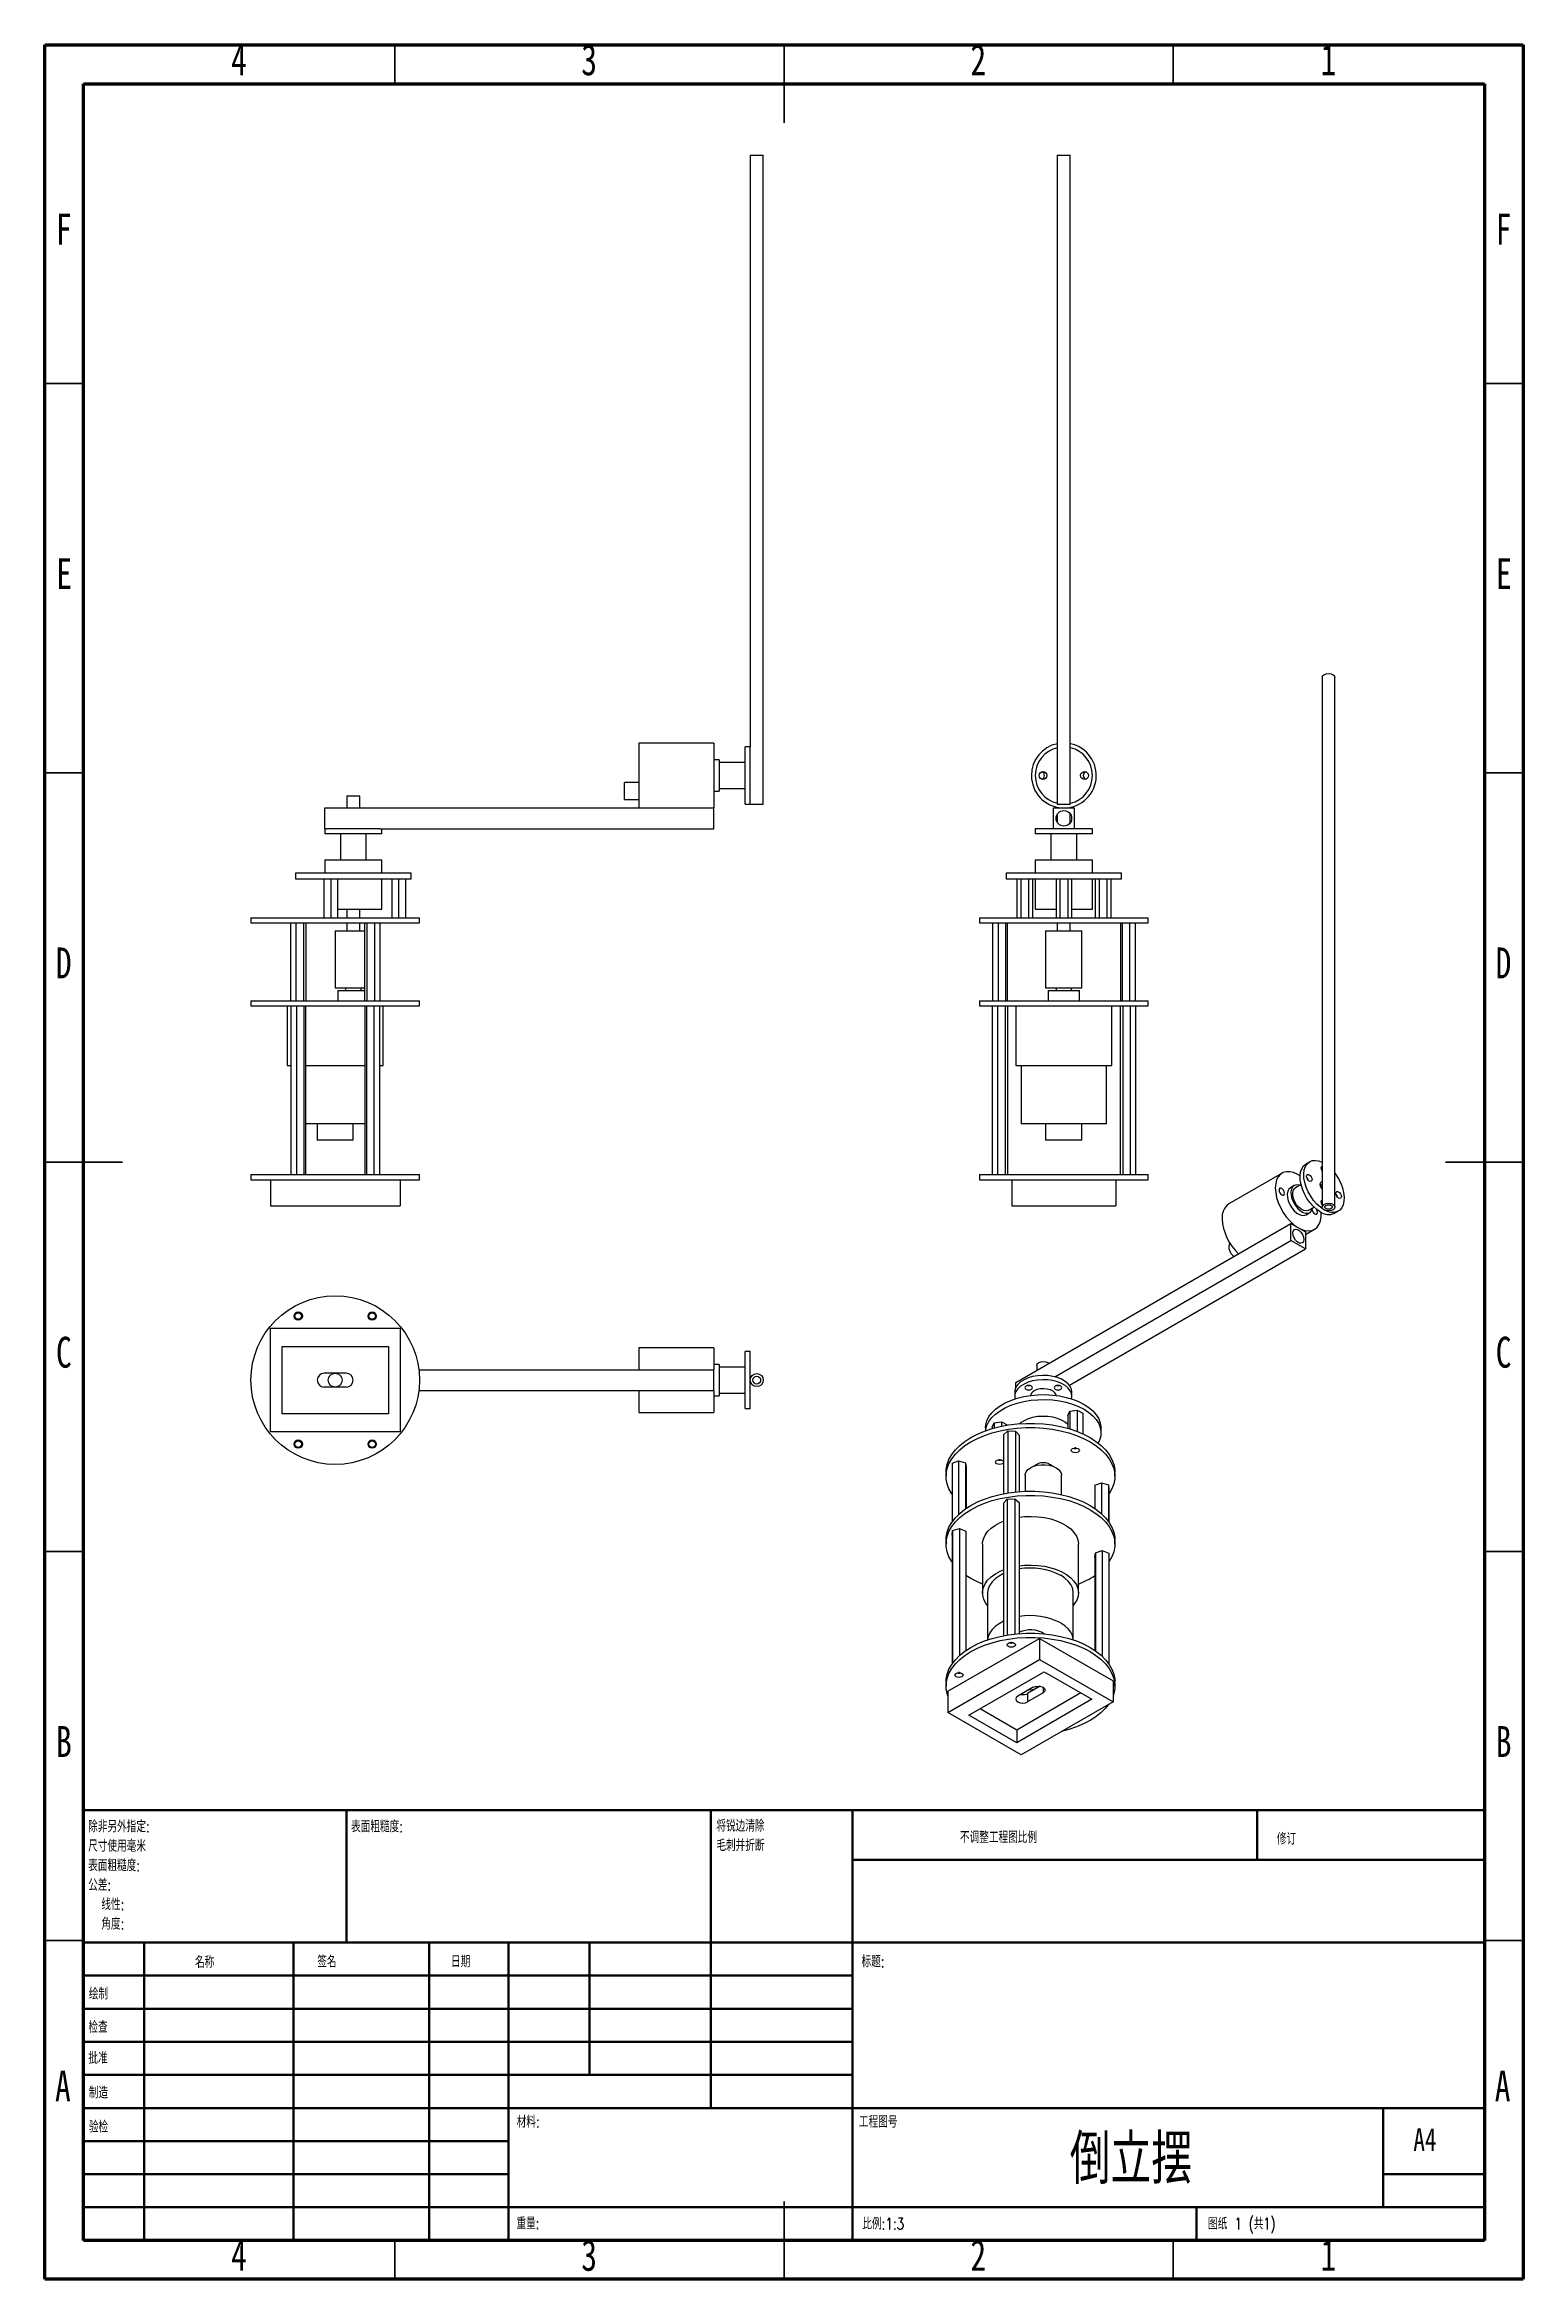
# Model space of a CAD drawing. Header units: millimetres. Extents: x 15 to 205, y 5 to 292.
import ezdxf

# ---------------------------------------------------------------- set-up
doc = ezdxf.new("R2010")
doc.units = ezdxf.units.MM
doc.styles.add('SLDTEXTSTYLE0', font='TXT', dxfattribs={"width": 0.75, "bigfont": 'bigfont'})
doc.styles.add('SLDTEXTSTYLE1', font='TXT', dxfattribs={"width": 0.694444, "bigfont": 'bigfont'})
doc.styles.add('SLDTEXTSTYLE2', font='TXT', dxfattribs={"width": 0.75})

# ---------------------------------------------------------------- blocks, each defined once
blk = doc.blocks.new('SW_NOTE_0')
at = {"color": 0, "linetype": 'Continuous', "lineweight": 0, "char_height": 1.5, "attachment_point": 1, "style": 'SLDTEXTSTYLE0'}
for s, insert in [('\\M+18F9C\\M+194F1另\\M+18A4F\\M+18E77\\M+192E8:', (0, 1.93)), ('\\M+18EDA\\M+190A1\\M+18E67\\M+19770\\M+19F7C\\M+195C4', (0, -0.57)), ('\\M+1955C\\M+196CA\\M+19165糙\\M+19378:', (0, -3.07)), ('\\M+18CF6\\M+18DB7:', (0, -5.57)), ('线\\M+190AB:', (1.69, -8.07)), ('\\M+18A70\\M+19378:', (1.69, -10.57))]:
    blk.add_mtext(s, dxfattribs=dict(at, insert=insert))
blk = doc.blocks.new('SW_NOTE_1')
at = {"color": 0, "linetype": 'Continuous', "lineweight": 0, "char_height": 1.5, "attachment_point": 1, "style": 'SLDTEXTSTYLE0'}
for s, insert in [('\\M+18FAB锐边\\M+190B4\\M+18F9C', (0, 1.93)), ('\\M+196D1\\M+18E68\\M+19BF3\\M+190DC\\M+19266', (0, -0.57))]:
    blk.add_mtext(s, dxfattribs=dict(at, insert=insert))

msp = doc.modelspace()

# ---------------------------------------------------------------- linework, layer by layer
at = {"color": 7, "linetype": 'Continuous', "lineweight": 70}
for p, q in [((15, 5), (15, 292)), ((15, 292), (205, 292)), ((205, 292), (205, 5)), ((20, 10), (20, 287)), ((20, 287), (200, 287)), ((200, 287), (200, 10)), ((200, 10), (20, 10)), ((205, 5), (15, 5))]:
    msp.add_line(p, q, dxfattribs=at)
at = {"color": 7, "linetype": 'Continuous', "lineweight": 35}
for p, q in [((60, 287), (60, 292)), ((110, 287), (110, 292)), ((110, 292), (110, 282)), ((160, 287), (160, 292)), ((20, 248.5), (15, 248.5)), ((200, 248.5), (205, 248.5)), ((20, 198.5), (15, 198.5)), ((200, 198.5), (205, 198.5)), ((20, 148.5), (15, 148.5)), ((15, 148.5), (25, 148.5)), ((205, 148.5), (195, 148.5)), ((200, 148.5), (205, 148.5)), ((20, 98.5), (15, 98.5)), ((200, 98.5), (205, 98.5)), ((20, 48.5), (15, 48.5)), ((200, 48.5), (205, 48.5)), ((110, 5), (110, 15)), ((60, 10), (60, 5)), ((110, 10), (110, 5)), ((160, 10), (160, 5))]:
    msp.add_line(p, q, dxfattribs=at)
at = {"color": 7, "linetype": 'Continuous', "lineweight": 25}
for p, q in [((105.66, 277.82), (105.66, 201.82)), ((105.66, 277.82), (107.33, 277.82)), ((107.33, 194.49), (107.33, 277.82)), ((145.12, 277.82), (145.12, 194.49)), ((145.12, 277.82), (146.79, 277.82)), ((146.79, 194.49), (146.79, 277.82)), ((179.14, 210.76), (179.14, 142.72)), ((180.8, 142.72), (180.8, 210.76)), ((101, 202.32), (91.33, 202.32)), ((91.33, 202.32), (91.33, 198.15)), ((101, 202.32), (101, 198.15)), ((105.66, 201.82), (105, 201.82)), ((105, 194.49), (105, 201.82)), ((105.66, 194.49), (105.66, 201.82)), ((91.33, 198.15), (91.33, 193.99)), ((101.66, 200.15), (101, 200.15)), ((101, 198.15), (101, 193.99)), ((101.66, 200.15), (101.66, 196.15)), ((105, 199.82), (101.66, 199.82)), ((53.83, 195.52), (53.83, 193.99)), ((53.83, 195.52), (55.5, 195.52)), ((55.5, 193.99), (55.5, 195.52)), ((91.33, 197.24), (89.5, 197.24)), ((89.5, 195.07), (89.5, 197.24)), ((101, 196.15), (101.66, 196.15)), ((101.66, 196.49), (105, 196.49)), ((51, 191.32), (51, 193.99)), ((51, 193.99), (101, 193.99)), ((89.5, 195.07), (91.33, 195.07)), ((101, 191.32), (101, 193.99)), ((105, 194.49), (105.66, 194.49)), ((105.66, 194.49), (107.33, 194.49)), ((144.62, 191.32), (144.62, 193.99)), ((144.62, 193.99), (147.29, 193.99)), ((145.12, 194.49), (146.79, 194.49)), ((145.12, 194.07), (145.12, 193.99)), ((145.12, 193.2), (145.12, 192.1)), ((146.79, 193.99), (146.79, 194.07)), ((146.79, 192.1), (146.79, 193.2)), ((147.29, 193.99), (147.29, 191.32)), ((51, 191.32), (51, 190.65)), ((51, 191.32), (51.25, 191.32)), ((58.33, 190.65), (51, 190.65)), ((58.08, 191.32), (51.25, 191.32)), ((53, 190.65), (53, 187.32)), ((56.33, 187.32), (56.33, 190.65)), ((58.08, 191.32), (101, 191.32)), ((58.33, 190.65), (58.33, 191.32)), ((142.29, 191.32), (142.29, 190.65)), ((144.62, 191.32), (142.29, 191.32)), ((149.62, 190.65), (142.29, 190.65)), ((144.29, 190.65), (144.29, 187.32)), ((147.29, 191.32), (144.62, 191.32)), ((149.62, 191.32), (147.29, 191.32)), ((147.62, 187.32), (147.62, 190.65)), ((149.62, 190.65), (149.62, 191.32)), ((51, 187.32), (51, 185.65)), ((51, 187.32), (58.33, 187.32)), ((58.33, 185.65), (58.33, 187.32)), ((142.29, 187.32), (142.29, 185.65)), ((142.29, 187.32), (149.62, 187.32)), ((149.62, 185.65), (149.62, 187.32)), ((47.25, 185.65), (47.25, 184.89)), ((47.25, 185.65), (62.08, 185.65)), ((47.25, 184.89), (62.08, 184.89)), ((50.89, 184.89), (50.89, 179.89)), ((51.75, 184.89), (51.75, 179.89)), ((52.62, 184.89), (52.62, 179.89)), ((58.33, 180.99), (58.33, 184.89)), ((59.61, 184.89), (59.61, 179.89)), ((60.48, 184.89), (60.48, 179.89)), ((61.35, 184.89), (61.35, 179.89)), ((62.08, 184.89), (62.08, 185.65)), ((138.54, 185.65), (138.54, 184.89)), ((138.54, 185.65), (153.37, 185.65)), ((138.54, 184.89), (153.37, 184.89)), ((139.92, 184.89), (139.92, 179.89)), ((140.42, 184.89), (140.42, 179.89)), ((141.42, 184.89), (141.42, 179.89)), ((141.92, 184.89), (141.92, 179.89)), ((142.29, 184.89), (142.29, 180.99)), ((144.96, 184.89), (144.96, 179.89)), ((145.46, 184.89), (145.46, 179.89)), ((146.46, 184.89), (146.46, 179.89)), ((146.96, 184.89), (146.96, 179.89)), ((149.62, 180.99), (149.62, 184.89)), ((149.99, 184.89), (149.99, 179.89)), ((150.49, 184.89), (150.49, 179.89)), ((151.49, 184.89), (151.49, 179.89)), ((151.99, 184.89), (151.99, 179.89)), ((153.37, 184.89), (153.37, 185.65)), ((52.62, 180.99), (58.33, 180.99)), ((53.83, 180.99), (53.83, 179.89)), ((55.5, 179.89), (55.5, 180.99)), ((142.29, 180.99), (144.96, 180.99)), ((146.96, 180.99), (149.62, 180.99)), ((41.5, 179.89), (41.5, 179.22)), ((41.5, 179.89), (63.16, 179.89)), ((41.5, 179.22), (63.16, 179.22)), ((46.6, 179.22), (46.6, 169.22)), ((47.27, 179.22), (47.27, 169.22)), ((48.25, 179.22), (48.25, 169.22)), ((48.56, 179.22), (48.56, 169.22)), ((52.33, 178.22), (52.33, 170.89)), ((52.33, 178.22), (56.1, 178.22)), ((53.83, 179.22), (53.83, 178.22)), ((55.5, 178.22), (55.5, 179.22)), ((56.1, 179.22), (56.1, 169.22)), ((56.41, 179.22), (56.41, 169.22)), ((57.39, 179.22), (57.39, 169.22)), ((58.06, 179.22), (58.06, 169.22)), ((63.16, 179.22), (63.16, 179.89)), ((135.12, 179.89), (135.12, 179.22)), ((135.12, 179.89), (156.79, 179.89)), ((135.12, 179.22), (156.79, 179.22)), ((136.78, 179.22), (136.78, 169.22)), ((137.52, 179.22), (137.52, 169.22)), ((138.47, 179.22), (138.47, 169.22)), ((138.68, 179.22), (138.68, 169.22)), ((143.62, 178.22), (143.62, 170.89)), ((143.62, 178.22), (148.29, 178.22)), ((145.12, 179.22), (145.12, 178.22)), ((146.79, 178.22), (146.79, 179.22)), ((148.29, 170.89), (148.29, 178.22)), ((153.23, 179.22), (153.23, 169.22)), ((153.44, 179.22), (153.44, 169.22)), ((154.39, 179.22), (154.39, 169.22)), ((155.13, 179.22), (155.13, 169.22)), ((156.79, 179.22), (156.79, 179.89)), ((52.33, 170.89), (56.1, 170.89)), ((52.66, 170.55), (52.66, 169.22)), ((52.66, 170.55), (56.1, 170.55)), ((53.66, 170.89), (53.66, 170.55)), ((55.66, 170.55), (55.66, 170.89)), ((143.62, 170.89), (148.29, 170.89)), ((143.96, 170.55), (143.96, 169.22)), ((143.96, 170.55), (147.96, 170.55)), ((144.96, 170.89), (144.96, 170.55)), ((146.96, 170.55), (146.96, 170.89)), ((147.96, 169.22), (147.96, 170.55)), ((41.5, 169.22), (41.5, 168.55)), ((41.5, 169.22), (63.16, 169.22)), ((41.5, 168.55), (63.16, 168.55)), ((46.16, 168.55), (46.16, 160.89)), ((46.63, 168.55), (46.63, 146.89)), ((47.37, 168.55), (47.37, 146.89)), ((48.32, 168.55), (48.32, 146.89)), ((48.53, 168.55), (48.53, 146.89)), ((56.13, 168.55), (56.13, 146.89)), ((56.34, 168.55), (56.34, 146.89)), ((57.29, 168.55), (57.29, 146.89)), ((58.03, 168.55), (58.03, 146.89)), ((58.5, 160.89), (58.5, 168.55)), ((63.16, 168.55), (63.16, 169.22)), ((135.12, 169.22), (135.12, 168.55)), ((135.12, 169.22), (156.79, 169.22)), ((135.12, 168.55), (156.79, 168.55)), ((136.75, 168.55), (136.75, 146.89)), ((137.42, 168.55), (137.42, 146.89)), ((138.4, 168.55), (138.4, 146.89)), ((138.71, 168.55), (138.71, 146.89)), ((139.79, 168.55), (139.79, 160.89)), ((152.12, 160.89), (152.12, 168.55)), ((153.2, 168.55), (153.2, 146.89)), ((153.52, 168.55), (153.52, 146.89)), ((154.49, 168.55), (154.49, 146.89)), ((155.16, 168.55), (155.16, 146.89)), ((156.79, 168.55), (156.79, 169.22)), ((46.16, 160.89), (46.63, 160.89)), ((48.53, 160.89), (56.13, 160.89)), ((58.03, 160.89), (58.5, 160.89)), ((139.79, 160.89), (152.12, 160.89)), ((140.46, 160.89), (140.46, 153.39)), ((151.46, 153.39), (151.46, 160.89)), ((56.13, 153.39), (48.53, 153.39)), ((50, 153.39), (50, 151.32)), ((54.66, 151.32), (54.66, 153.39)), ((145.96, 153.39), (140.46, 153.39)), ((143.62, 153.39), (143.62, 151.32)), ((151.46, 153.39), (145.96, 153.39)), ((148.29, 151.32), (148.29, 153.39)), ((54.66, 151.32), (50, 151.32)), ((145.96, 151.32), (143.62, 151.32)), ((148.29, 151.32), (145.96, 151.32)), ((41.5, 146.89), (41.5, 146.22)), ((41.5, 146.89), (63.16, 146.89)), ((63.16, 146.22), (63.16, 146.89)), ((135.12, 146.89), (135.12, 146.22)), ((135.12, 146.89), (156.79, 146.89)), ((156.79, 146.22), (156.79, 146.89)), ((174, 147.08), (167.16, 143.13)), ((177.55, 148.55), (177.08, 148.28)), ((179.06, 147.56), (179.14, 147.46)), ((41.5, 146.22), (63.16, 146.22)), ((44, 146.22), (44, 142.89)), ((60.66, 146.22), (60.66, 142.89)), ((135.12, 146.22), (156.79, 146.22)), ((139.29, 146.22), (139.29, 142.89)), ((152.62, 146.22), (152.62, 142.89)), ((175.55, 145.47), (175.08, 145.2)), ((176.44, 145.6), (175.72, 145.18)), ((44, 142.89), (60.66, 142.89)), ((139.29, 142.89), (152.62, 142.89)), ((177.08, 141.74), (177.55, 142.01)), ((177.39, 142.3), (178.11, 142.71)), ((178.15, 142.68), (178.08, 142.7)), ((179.06, 143.2), (179.14, 143.11)), ((180.74, 141.93), (181.21, 142.2)), ((139.78, 120.2), (175.14, 140.61)), ((144.79, 120.91), (175.14, 138.43)), ((175.14, 138.43), (175.14, 140.61)), ((175.14, 140.61), (177.02, 139.52)), ((177.02, 137.34), (175.14, 138.43)), ((177.02, 139.2), (178.16, 139.86)), ((177.02, 139.52), (177.02, 137.34)), ((146.68, 119.83), (177.02, 137.34)), ((44, 127.16), (60.66, 127.16)), ((44, 113.83), (44, 127.16)), ((60.66, 127.16), (60.66, 113.83)), ((45.5, 124.83), (59.16, 124.83)), ((45.5, 116.16), (45.5, 124.83)), ((59.16, 124.83), (59.16, 116.16)), ((101, 124.66), (91.33, 124.66)), ((91.33, 124.66), (91.33, 121.83)), ((101, 124.66), (101, 121.83)), ((105.66, 124.16), (105, 124.16)), ((105, 120.49), (105, 124.16)), ((105.66, 120.49), (105.66, 124.16)), ((53.73, 121.39), (50.93, 121.39)), ((63.08, 121.83), (101, 121.83)), ((101.66, 122.49), (101, 122.49)), ((101, 119.16), (101, 121.83)), ((101.66, 122.49), (101.66, 118.49)), ((105, 122.16), (101.66, 122.16)), ((142.49, 122.4), (142.49, 121.76)), ((143.91, 122.74), (144.03, 122.65)), ((53.73, 119.59), (50.93, 119.59)), ((63.08, 119.16), (101, 119.16)), ((91.33, 119.16), (91.33, 116.33)), ((101, 119.16), (101, 116.33)), ((101, 118.49), (101.66, 118.49)), ((101.66, 118.83), (105, 118.83)), ((105, 116.83), (105, 120.49)), ((105.66, 116.83), (105.66, 120.49)), ((139.65, 118.98), (139.65, 118.43)), ((139.78, 119.54), (139.78, 120.2)), ((146.99, 118.43), (146.99, 118.98)), ((59.16, 116.16), (45.5, 116.16)), ((91.33, 116.33), (101, 116.33)), ((105, 116.83), (105.66, 116.83)), ((136.73, 114.44), (136.99, 115)), ((136.99, 115), (137.96, 115.15)), ((136.99, 115), (136.99, 114.33)), ((137.44, 115.07), (137.51, 115.08)), ((137.96, 115.15), (137.96, 114.56)), ((137.96, 115.15), (138.67, 114.74)), ((138.29, 114.96), (138.34, 114.93)), ((146.47, 115.95), (146.72, 116.5)), ((146.47, 115.95), (146.47, 114.29)), ((146.59, 116.21), (146.6, 116.24)), ((146.72, 116.5), (147.69, 116.65)), ((146.72, 116.5), (146.72, 114.22)), ((147.18, 116.57), (147.24, 116.58)), ((147.69, 116.65), (147.69, 113.89)), ((147.69, 116.65), (148.4, 116.25)), ((148.02, 116.46), (148.07, 116.44)), ((148.4, 116.25), (148.4, 113.59)), ((60.66, 113.83), (44, 113.83)), ((135.9, 114.35), (135.9, 113.98)), ((136.73, 114.44), (136.73, 114.25)), ((136.85, 114.7), (136.87, 114.74)), ((138.21, 113.47), (138.76, 113.96)), ((138.21, 113.47), (138.21, 105.9)), ((138.67, 114.74), (138.67, 114.7)), ((138.76, 113.96), (138.76, 106)), ((138.76, 113.96), (139.76, 113.92)), ((139.76, 113.92), (139.76, 106.13)), ((139.76, 113.92), (140.21, 113.41)), ((140.21, 113.41), (140.21, 106.17)), ((150.74, 113.72), (150.74, 114.35)), ((131.6, 109.82), (132.44, 110.14)), ((131.6, 109.82), (131.6, 102.28)), ((132.44, 110.14), (132.44, 103.25)), ((132.44, 110.14), (133.33, 109.88)), ((133.33, 109.88), (133.33, 103.97)), ((133.33, 109.88), (133.39, 109.3)), ((133.39, 109.3), (133.39, 104.01)), ((142.49, 109.7), (142.49, 109.54)), ((144.15, 109.54), (144.15, 109.7)), ((130.84, 108.69), (130.84, 108.14)), ((140.99, 108.28), (140.99, 106.22)), ((145.65, 105.79), (145.65, 108.28)), ((149.95, 106.98), (150.79, 107.3)), ((149.95, 106.98), (149.95, 104.01)), ((150.79, 107.3), (150.79, 103.35)), ((150.79, 107.3), (151.68, 107.04)), ((151.68, 107.04), (151.68, 102.36)), ((151.68, 107.04), (151.74, 106.46)), ((151.74, 106.46), (151.74, 102.28)), ((152.5, 108.14), (152.5, 108.69)), ((133.46, 104.06), (133.39, 104.11)), ((138.21, 104.7), (138.66, 105.21)), ((138.21, 104.7), (138.21, 87.67)), ((138.66, 105.21), (139.66, 105.24)), ((138.66, 105.21), (138.66, 87.75)), ((139.66, 105.24), (139.66, 87.89)), ((139.66, 105.24), (140.21, 104.76)), ((140.21, 104.76), (140.21, 87.94)), ((149.95, 104.11), (149.87, 104.06)), ((131.6, 100.59), (131.65, 101.17)), ((131.6, 100.59), (131.6, 84.05)), ((131.65, 101.17), (132.55, 101.43)), ((131.65, 101.17), (131.65, 84.13)), ((132.55, 101.43), (132.55, 85.11)), ((132.55, 101.43), (133.38, 101.11)), ((133.38, 101.11), (133.38, 85.77)), ((130.84, 99.98), (130.84, 99.43)), ((135.5, 99.43), (135.5, 93.17)), ((147.84, 93.17), (147.84, 99.43)), ((149.95, 97.75), (150.01, 98.33)), ((149.95, 97.75), (149.95, 85.77)), ((150.01, 98.33), (150.9, 98.59)), ((150.01, 98.33), (150.01, 85.73)), ((150.9, 98.59), (150.9, 85.01)), ((150.9, 98.59), (151.74, 98.27)), ((151.74, 98.27), (151.74, 84.05)), ((152.5, 99.43), (152.5, 99.98)), ((134.01, 95.01), (133.38, 95.4)), ((136.17, 93.17), (136.17, 87.13)), ((147.17, 87.13), (147.17, 93.17)), ((131.06, 80.52), (142.85, 87.32)), ((142.85, 87.32), (142.85, 84.6)), ((142.85, 87.32), (152.28, 81.88)), ((131.06, 77.79), (142.85, 84.6)), ((142.85, 84.6), (152.28, 79.16)), ((130.84, 81.74), (130.84, 81.2)), ((131.06, 80.52), (131.06, 77.79)), ((133.77, 77.45), (143.44, 83.03)), ((142.02, 81.05), (140.04, 79.9)), ((142.91, 81.18), (141.31, 80.26)), ((143.44, 83.03), (149.56, 79.5)), ((152.28, 81.88), (152.28, 79.16)), ((152.5, 81.2), (152.5, 81.74)), ((140.49, 72.35), (131.06, 77.79)), ((139.9, 75.55), (135.19, 78.27)), ((148.15, 80.31), (139.9, 75.55)), ((149.56, 79.5), (139.9, 73.92)), ((152.28, 79.16), (140.49, 72.35)), ((143.29, 80.31), (141.31, 79.17)), ((141.31, 80.26), (141.31, 79.17)), ((139.9, 73.92), (133.77, 77.45)), ((139.9, 75.55), (139.9, 73.92))]:
    msp.add_line(p, q, dxfattribs=at)
at = {"color": 8, "linetype": 'Continuous', "lineweight": 25}
msp.add_line((143.29, 81.05), (143.29, 80.31), dxfattribs=at)
at = {"color": 7, "linetype": 'Continuous', "lineweight": 50}
for p, q in [((20, 65.25), (200, 65.25)), ((20, 65.25), (20, 10)), ((53.8, 48.25), (53.8, 65.25)), ((100.6, 65.25), (100.6, 27)), ((118.8, 65.25), (118.8, 10)), ((170.8, 58.87), (170.8, 65.25)), ((200, 58.87), (118.8, 58.87)), ((200, 48.25), (20, 48.25)), ((27.8, 48.25), (27.8, 10)), ((46.99, 48.25), (46.99, 10)), ((64.4, 48.25), (64.4, 10)), ((74.6, 10), (74.6, 48.25)), ((85, 31.25), (85, 48.25)), ((118.8, 44), (20, 44)), ((118.8, 39.75), (20, 39.75)), ((118.8, 35.5), (20, 35.5)), ((118.8, 31.25), (20, 31.25)), ((74.6, 27), (20, 27)), ((74.6, 27), (200, 27)), ((187, 14.25), (187, 27)), ((74.6, 22.75), (20, 22.75)), ((74.6, 18.5), (20, 18.5)), ((200, 18.5), (187, 18.5)), ((20, 14.25), (200, 14.25)), ((163, 10), (163, 14.25))]:
    msp.add_line(p, q, dxfattribs=at)
at = {"color": 7, "linetype": 'Continuous', "lineweight": 25, "flags": 128}
for points in [[(179.14, 210.76), (179.2, 210.95), (179.38, 211.1), (179.65, 211.21), (179.97, 211.25), (180.29, 211.21), (180.56, 211.1), (180.74, 210.95), (180.8, 210.76), (180.8, 210.76)], [(176.32, 146.72), (175.96, 146.94), (175.46, 147.15), (174.98, 147.26), (174.54, 147.26), (174.13, 147.15), (173.79, 146.93), (173.51, 146.61), (173.3, 146.21), (173.18, 145.72), (173.13, 145.17)], [(178.91, 142.11), (178.45, 142.42), (178, 142.82), (177.58, 143.3), (177.2, 143.83), (176.88, 144.4), (176.63, 145), (176.44, 145.6), (176.34, 146.18), (176.32, 146.73), (176.38, 147.23), (176.53, 147.65), (176.75, 148), (177.04, 148.25), (177.08, 148.28)], [(179.38, 142.38), (178.92, 142.69), (178.47, 143.1), (178.05, 143.57), (177.68, 144.1), (177.35, 144.68), (177.1, 145.27), (176.92, 145.87), (176.81, 146.45), (176.79, 147), (176.85, 147.5), (177, 147.93), (177.22, 148.27), (177.51, 148.52), (177.86, 148.68), (178.26, 148.72), (178.69, 148.66), (179.14, 148.49)], [(177.5, 146.05), (177.36, 146.16), (177.25, 146.32), (177.17, 146.49), (177.14, 146.67), (177.17, 146.81), (177.25, 146.9), (177.36, 146.92), (177.5, 146.87), (177.63, 146.76), (177.75, 146.61), (177.82, 146.43), (177.85, 146.26), (177.82, 146.12), (177.75, 146.03), (177.63, 146.01), (177.5, 146.05)], [(177.18, 146.47), (177.27, 146.33), (177.34, 146.18)], [(179.14, 147.4), (179.13, 147.41), (179.05, 147.58), (179.03, 147.75), (179.05, 147.9), (179.13, 147.98), (179.14, 147.99)], [(180.8, 147.06), (180.9, 146.92), (181.25, 146.36), (181.54, 145.77), (181.76, 145.17), (181.91, 144.58), (181.97, 144.01), (181.95, 143.49), (181.85, 143.02), (181.66, 142.64), (181.41, 142.34), (181.09, 142.13), (180.71, 142.04), (180.29, 142.04), (179.84, 142.16), (179.38, 142.38)], [(173.13, 145.17), (173.18, 144.57), (173.3, 143.94), (173.51, 143.29), (173.79, 142.65), (174.13, 142.04), (174.54, 141.46), (174.98, 140.95), (175.46, 140.5), (175.96, 140.14), (176.46, 139.88), (176.94, 139.72), (177.41, 139.66), (177.83, 139.72), (178.21, 139.89), (178.52, 140.15), (178.77, 140.52), (178.93, 140.97), (179.02, 141.49), (179.02, 142.05)], [(173.61, 144.9), (173.63, 144.73), (173.71, 144.55), (173.82, 144.39), (173.96, 144.28), (174.1, 144.24), (174.21, 144.26), (174.29, 144.35), (174.31, 144.49), (174.29, 144.66), (174.21, 144.84), (174.1, 144.99), (173.96, 145.1), (173.82, 145.15), (173.71, 145.13), (173.63, 145.04), (173.61, 144.9)], [(175.08, 145.2), (174.89, 145.03), (174.74, 144.75), (174.67, 144.39), (174.69, 143.96), (174.8, 143.51), (174.99, 143.06), (175.25, 142.63), (175.56, 142.25), (175.9, 141.95), (176.26, 141.75), (176.6, 141.65), (176.91, 141.67), (177.08, 141.74)], [(176.27, 145.5), (176.2, 145.53), (175.87, 145.56), (175.58, 145.49), (175.36, 145.3), (175.21, 145.02), (175.14, 144.66), (175.16, 144.24), (175.27, 143.78), (175.46, 143.33), (175.72, 142.9), (176.03, 142.52), (176.38, 142.22), (176.73, 142.02), (177.07, 141.92), (177.38, 141.94), (177.64, 142.07), (177.83, 142.31), (177.94, 142.62)], [(177.39, 142.3), (177.36, 142.28), (177.09, 142.22), (176.79, 142.27), (176.47, 142.43), (176.16, 142.69), (175.87, 143.02), (175.64, 143.41), (175.47, 143.82), (175.38, 144.23), (175.38, 144.6), (175.47, 144.91), (175.64, 145.13), (175.72, 145.18)], [(179.14, 145.05), (179.05, 145.18), (178.95, 145.42), (178.91, 145.65), (178.95, 145.83), (179.05, 145.95), (179.14, 145.98)], [(179.14, 145.45), (179.09, 145.5), (178.91, 145.65)], [(179.14, 143.04), (179.13, 143.05), (179.05, 143.23), (179.03, 143.4), (179.05, 143.54), (179.13, 143.63), (179.14, 143.63)], [(181.27, 143.88), (181.13, 143.99), (181.02, 144.14), (180.94, 144.32), (180.91, 144.49), (180.94, 144.63), (181.02, 144.72), (181.13, 144.74), (181.27, 144.69), (181.4, 144.58), (181.52, 144.43), (181.59, 144.25), (181.62, 144.08), (181.59, 143.94), (181.52, 143.85), (181.4, 143.83), (181.27, 143.88)], [(180.95, 144.29), (181.05, 144.16), (181.11, 144)], [(177.86, 142.36), (177.88, 142.28), (177.95, 142.1), (178.07, 141.94), (178.2, 141.84), (178.34, 141.79), (178.45, 141.81), (178.53, 141.9), (178.56, 142.04), (178.53, 142.21), (178.45, 142.39), (178.41, 142.45)], [(179.38, 142.38), (179.2, 142.54), (179.14, 142.72), (179.2, 142.9), (179.38, 143.06), (179.65, 143.16), (179.97, 143.2), (180.29, 143.16), (180.56, 143.06), (180.74, 142.9), (180.8, 142.72), (180.74, 142.54), (180.56, 142.38), (180.29, 142.28), (179.97, 142.24), (179.65, 142.28), (179.38, 142.38)], [(179.62, 142.52), (179.51, 142.61), (179.47, 142.72), (179.51, 142.83), (179.62, 142.92), (179.78, 142.99), (179.97, 143.01), (180.16, 142.99), (180.32, 142.92), (180.43, 142.83), (180.47, 142.72), (180.43, 142.61), (180.32, 142.52), (180.16, 142.45), (179.97, 142.43), (179.78, 142.45), (179.62, 142.52)], [(167.79, 136.37), (167.7, 136.45), (167.48, 136.71), (167.31, 137.03), (167.21, 137.35), (167.19, 137.65), (167.25, 137.9), (167.34, 138.03)], [(176.79, 138.57), (176.75, 138.31), (176.62, 138.14), (176.43, 138.07), (176.2, 138.1), (175.96, 138.24), (175.73, 138.47), (175.54, 138.77), (175.42, 139.08), (175.37, 139.39), (175.42, 139.64), (175.54, 139.81), (175.73, 139.89), (175.96, 139.85), (176.2, 139.71), (176.43, 139.48), (176.62, 139.19), (176.75, 138.87), (176.79, 138.57)], [(146.99, 118.98), (146.94, 119.31), (146.78, 119.67), (146.51, 120.02), (146.13, 120.33), (145.67, 120.6), (145.13, 120.82), (144.53, 120.97), (143.89, 121.07), (143.24, 121.09), (142.58, 121.05), (141.95, 120.94), (141.37, 120.77), (140.84, 120.54), (140.4, 120.26), (140.05, 119.94), (139.81, 119.58), (139.67, 119.21), (139.65, 118.98)], [(142.49, 122.4), (142.55, 122.59), (142.73, 122.74), (143, 122.85), (143.32, 122.89), (143.64, 122.85), (143.91, 122.74)], [(135.9, 114.35), (135.93, 114.75), (136.08, 115.28), (136.34, 115.8), (136.71, 116.29), (137.18, 116.75), (137.76, 117.18), (138.41, 117.56), (139.15, 117.89), (139.95, 118.16), (140.81, 118.38), (141.7, 118.53), (142.62, 118.61), (143.55, 118.63), (144.48, 118.58), (145.39, 118.46), (146.26, 118.28), (147.09, 118.03), (147.86, 117.73), (148.56, 117.38), (149.18, 116.97), (149.7, 116.53), (150.13, 116.05), (150.44, 115.54), (150.64, 115.02), (150.73, 114.48), (150.74, 114.35)], [(135.92, 113.99), (135.93, 114.13), (136.08, 114.66), (136.34, 115.17), (136.71, 115.67), (137.18, 116.13), (137.76, 116.55), (138.41, 116.93), (139.15, 117.26), (139.95, 117.54), (140.81, 117.75), (141.7, 117.9), (142.62, 117.98), (143.55, 118), (144.48, 117.95), (145.39, 117.83), (146.26, 117.65), (147.09, 117.41), (147.86, 117.11), (148.56, 116.75), (149.18, 116.35), (149.7, 115.9), (150.13, 115.42), (150.44, 114.92), (150.64, 114.39), (150.73, 113.86), (150.7, 113.32), (150.56, 112.79), (150.38, 112.41)], [(146.94, 118.09), (146.98, 118.38), (146.94, 118.76), (146.78, 119.13), (146.51, 119.48), (146.13, 119.79), (145.67, 120.06), (145.13, 120.27), (144.53, 120.43), (143.89, 120.52), (143.24, 120.55), (142.58, 120.5), (141.95, 120.4), (141.37, 120.22), (140.84, 119.99), (140.4, 119.71), (140.05, 119.39), (139.81, 119.04), (139.67, 118.67), (139.66, 118.29), (139.7, 118.09)], [(141.08, 119.72), (140.97, 119.63), (140.93, 119.52), (140.97, 119.41), (141.08, 119.32), (141.24, 119.25), (141.43, 119.23), (141.62, 119.25), (141.79, 119.32), (141.89, 119.41), (141.93, 119.52), (141.89, 119.63), (141.79, 119.72), (141.62, 119.79), (141.43, 119.81), (141.24, 119.79), (141.08, 119.72)], [(141.27, 119.79), (141.43, 119.78), (141.6, 119.79)], [(144.98, 118.52), (144.96, 118.59), (144.82, 118.84), (144.57, 119.06), (144.23, 119.24), (143.82, 119.35), (143.38, 119.39), (142.92, 119.37), (142.5, 119.27), (142.14, 119.11)], [(144.85, 119.72), (144.74, 119.63), (144.7, 119.52), (144.74, 119.41), (144.85, 119.32), (145.01, 119.25), (145.2, 119.23), (145.4, 119.25), (145.56, 119.32), (145.67, 119.41), (145.7, 119.52), (145.67, 119.63), (145.56, 119.72), (145.4, 119.79), (145.2, 119.81), (145.01, 119.79), (144.85, 119.72)], [(145.04, 119.79), (145.2, 119.78), (145.37, 119.79)], [(130.84, 108.69), (130.85, 109.01), (130.97, 109.67), (131.2, 110.31), (131.55, 110.93), (132.02, 111.53), (132.58, 112.09), (133.25, 112.62), (134.01, 113.11), (134.85, 113.55), (135.77, 113.93), (136.75, 114.26), (137.79, 114.53), (138.86, 114.73), (139.97, 114.86), (141.1, 114.93), (142.24, 114.93), (143.36, 114.86), (144.47, 114.73), (145.55, 114.53), (146.59, 114.26), (147.57, 113.93), (148.49, 113.55), (149.33, 113.11), (150.09, 112.62), (150.75, 112.09), (151.32, 111.53), (151.78, 110.93), (152.13, 110.31), (152.37, 109.67), (152.49, 109.01), (152.5, 108.69)], [(146.47, 114.81), (146.13, 115.08), (145.67, 115.35), (145.13, 115.56), (144.53, 115.72), (143.89, 115.81), (143.24, 115.84), (142.58, 115.8), (141.95, 115.69), (141.37, 115.51), (140.84, 115.28), (140.4, 115), (140.26, 114.89)], [(131.6, 105.84), (131.55, 105.9), (131.2, 106.52), (130.97, 107.16), (130.85, 107.82), (130.85, 108.47), (130.97, 109.12), (131.2, 109.76), (131.55, 110.38), (132.02, 110.98), (132.58, 111.55), (133.25, 112.08), (134.01, 112.56), (134.85, 113), (135.77, 113.39), (136.75, 113.71), (137.79, 113.98), (138.86, 114.18), (139.97, 114.32), (141.1, 114.39), (142.24, 114.39), (143.36, 114.32), (144.47, 114.18), (145.55, 113.98), (146.59, 113.71), (147.57, 113.39), (148.49, 113), (149.33, 112.56), (150.09, 112.08), (150.75, 111.55), (151.32, 110.98), (151.78, 110.38), (152.13, 109.76), (152.37, 109.12), (152.49, 108.47), (152.49, 107.82), (152.37, 107.16), (152.13, 106.52), (151.78, 105.9), (151.74, 105.84)], [(137.32, 109.75), (137.21, 109.85), (137.17, 109.96), (137.21, 110.08), (137.32, 110.18), (137.5, 110.25), (137.7, 110.27), (137.9, 110.25), (138.08, 110.18), (138.19, 110.08), (138.21, 110.05)], [(138.21, 109.88), (138.19, 109.85), (138.08, 109.75), (137.9, 109.68), (137.7, 109.66), (137.5, 109.68), (137.32, 109.75)], [(137.76, 110.27), (137.65, 110.27), (137.64, 110.27)], [(140.99, 108.28), (141, 108.43), (141.12, 108.72), (141.34, 109), (141.67, 109.23), (142.08, 109.42), (142.55, 109.55), (143.06, 109.62), (143.58, 109.62), (144.09, 109.55), (144.56, 109.42), (144.97, 109.23), (145.29, 109), (145.52, 108.72), (145.64, 108.43), (145.65, 108.28)], [(147.05, 111.25), (146.94, 111.35), (146.9, 111.47), (146.94, 111.59), (147.05, 111.69), (147.23, 111.75), (147.43, 111.78), (147.64, 111.75), (147.81, 111.69), (147.92, 111.59), (147.96, 111.47), (147.92, 111.35), (147.81, 111.25), (147.64, 111.18), (147.43, 111.16), (147.23, 111.18), (147.05, 111.25)], [(147.49, 111.78), (147.49, 111.78), (147.37, 111.78)], [(130.84, 99.98), (130.85, 100.3), (130.97, 100.96), (131.2, 101.6), (131.55, 102.22), (132.02, 102.82), (132.58, 103.38), (133.25, 103.91), (134.01, 104.4), (134.85, 104.84), (135.77, 105.22), (136.75, 105.55), (137.79, 105.82), (138.86, 106.02), (139.97, 106.15), (141.1, 106.22), (142.24, 106.22), (143.36, 106.15), (144.47, 106.02), (145.55, 105.82), (146.59, 105.55), (147.57, 105.22), (148.49, 104.84), (149.33, 104.4), (150.09, 103.91), (150.75, 103.38), (151.32, 102.82), (151.78, 102.22), (152.13, 101.6), (152.37, 100.96), (152.49, 100.3), (152.5, 99.98)], [(131.6, 97.12), (131.55, 97.19), (131.2, 97.81), (130.97, 98.45), (130.85, 99.11), (130.85, 99.76), (130.97, 100.41), (131.2, 101.05), (131.55, 101.67), (132.02, 102.27), (132.58, 102.84), (133.25, 103.37), (134.01, 103.85), (134.85, 104.29), (135.77, 104.68), (136.75, 105.01), (137.79, 105.27), (138.86, 105.47), (139.97, 105.61), (141.1, 105.68), (142.24, 105.68), (143.36, 105.61), (144.47, 105.47), (145.55, 105.27), (146.59, 105.01), (147.57, 104.68), (148.49, 104.29), (149.33, 103.85), (150.09, 103.37), (150.75, 102.84), (151.32, 102.27), (151.78, 101.67), (152.13, 101.05), (152.37, 100.41), (152.49, 99.76), (152.49, 99.11), (152.37, 98.45), (152.13, 97.81), (151.78, 97.19), (151.74, 97.12)], [(135.5, 99.43), (135.51, 99.62), (135.62, 100.11), (135.84, 100.59), (136.17, 101.05), (136.62, 101.47), (137.16, 101.86), (137.79, 102.2), (138.21, 102.38)], [(140.21, 102.89), (140.92, 102.97), (141.78, 102.99), (142.63, 102.95), (143.47, 102.84), (144.27, 102.66), (145.03, 102.42), (145.71, 102.12), (146.32, 101.77), (146.84, 101.37), (147.26, 100.94), (147.57, 100.47), (147.76, 99.99), (147.83, 99.49), (147.84, 99.43)], [(135.5, 94.29), (134.85, 94.57), (134.01, 95.01)], [(136.17, 91.56), (135.91, 91.9), (135.66, 92.37), (135.53, 92.86), (135.51, 93.36), (135.62, 93.85), (135.84, 94.33), (136.17, 94.79), (136.62, 95.21), (137.16, 95.6), (137.79, 95.94), (138.21, 96.12)], [(138.21, 95.64), (137.64, 95.33), (137.14, 94.97), (136.73, 94.57), (136.43, 94.14), (136.24, 93.69), (136.17, 93.23), (136.17, 93.17)], [(140.21, 96.63), (140.92, 96.71), (141.78, 96.73), (142.63, 96.69), (143.47, 96.58), (144.27, 96.4), (145.03, 96.16), (145.71, 95.86), (146.32, 95.51), (146.84, 95.11), (147.26, 94.68), (147.57, 94.21), (147.76, 93.73), (147.83, 93.23), (147.79, 92.74), (147.63, 92.25), (147.34, 91.78), (147.17, 91.56)], [(147.17, 93.17), (147.16, 93.35), (147.06, 93.81), (146.84, 94.25), (146.51, 94.68), (146.08, 95.07), (145.56, 95.42)], [(138.21, 89.52), (137.64, 89.21), (137.14, 88.85), (136.73, 88.45), (136.43, 88.02), (136.24, 87.57), (136.17, 87.13)], [(147.17, 87.13), (147.16, 87.22), (147.06, 87.68), (146.84, 88.13), (146.51, 88.55), (146.08, 88.94), (145.56, 89.29)], [(130.84, 81.74), (130.85, 82.07), (130.97, 82.72), (131.2, 83.36), (131.55, 83.98), (132.02, 84.58), (132.58, 85.15), (133.25, 85.68), (134.01, 86.16), (134.85, 86.6), (135.77, 86.99), (136.75, 87.31), (137.79, 87.58), (138.86, 87.78), (139.97, 87.92), (141.1, 87.99), (142.24, 87.99), (143.36, 87.92), (144.47, 87.78), (145.55, 87.58), (146.59, 87.31), (147.57, 86.99), (148.49, 86.6), (149.33, 86.16), (150.09, 85.68), (150.75, 85.15), (151.32, 84.58), (151.78, 83.98), (152.13, 83.36), (152.37, 82.72), (152.49, 82.07), (152.5, 81.74)], [(131.06, 79.92), (130.97, 80.22), (130.85, 80.87), (130.85, 81.52), (130.97, 82.18), (131.2, 82.82), (131.55, 83.44), (132.02, 84.04), (132.58, 84.6), (133.25, 85.13), (134.01, 85.62), (134.85, 86.06), (135.77, 86.44), (136.75, 86.77), (137.79, 87.04), (138.86, 87.24), (139.97, 87.37), (141.1, 87.44), (142.24, 87.44), (143.36, 87.37), (144.47, 87.24), (145.55, 87.04), (146.59, 86.77), (147.57, 86.44), (148.49, 86.06), (149.33, 85.62), (150.09, 85.13), (150.75, 84.6), (151.32, 84.04), (151.78, 83.44), (152.13, 82.82), (152.37, 82.18), (152.49, 81.52), (152.49, 80.87), (152.37, 80.22), (152.28, 79.92)], [(139.59, 86.71), (139.7, 86.61), (139.74, 86.49), (139.7, 86.38), (139.59, 86.28), (139.41, 86.21), (139.21, 86.19), (139.01, 86.21), (138.83, 86.28), (138.72, 86.38), (138.68, 86.49), (138.72, 86.61), (138.83, 86.71), (139.01, 86.78), (139.21, 86.8), (139.41, 86.78), (139.59, 86.71)], [(139.27, 86.8), (139.18, 86.8), (139.15, 86.8)], [(132.12, 82.4), (132, 82.5), (131.96, 82.62), (132, 82.73), (132.12, 82.83), (132.29, 82.9), (132.49, 82.92), (132.7, 82.9), (132.87, 82.83), (132.98, 82.73), (133.03, 82.62), (132.98, 82.5), (132.87, 82.4), (132.7, 82.33), (132.49, 82.31), (132.29, 82.33), (132.12, 82.4)], [(132.55, 82.92), (132.52, 82.92), (132.43, 82.92)], [(142.57, 81.2), (142.56, 81.12), (142.45, 80.94), (142.24, 80.8), (141.95, 80.7), (141.63, 80.68), (141.42, 80.7)], [(142.02, 81.05), (142.31, 81.16), (142.66, 81.2), (143, 81.16), (143.29, 81.05), (143.49, 80.88), (143.56, 80.68), (143.49, 80.48), (143.29, 80.31)], [(140.04, 79.9), (139.85, 79.74), (139.78, 79.54), (139.85, 79.34), (140.04, 79.17), (140.33, 79.06), (140.68, 79.02), (141.02, 79.06), (141.31, 79.17)], [(151.69, 78.81), (151.32, 78.36), (150.75, 77.79), (150.09, 77.26), (149.33, 76.77), (148.49, 76.34), (147.57, 75.95), (146.59, 75.62), (145.79, 75.41)]]:
    msp.add_lwpolyline(points, dxfattribs=at)
at = {"color": 7, "linetype": 'Continuous', "lineweight": 25}
for centre, radius in [((143.29, 198.15), 0.5), ((148.62, 198.15), 0.5), ((145.96, 192.65), 1), ((52.33, 120.49), 10.83), ((47.58, 128.72), 0.533), ((57.08, 128.72), 0.533), ((47.58, 128.72), 0.417), ((57.08, 128.72), 0.417), ((52.33, 120.49), 0.9), ((106.5, 120.49), 0.833), ((106.5, 120.49), 0.5), ((47.58, 112.27), 0.533), ((47.58, 112.27), 0.417), ((57.08, 112.27), 0.533), ((57.08, 112.27), 0.417)]:
    msp.add_circle(centre, radius, dxfattribs=at)
for centre, radius, start, end in [((145.96, 198.15), 4.17, 180, 78.463), ((145.96, 198.15), 4.17, 101.537, 180), ((145.96, 198.15), 3.67, 103.1366, 256.8634), ((145.96, 198.15), 3.67, 283.1366, 76.8634), ((142.96, 198.15), 0.5, 289.5859, 70.6433), ((148.96, 198.15), 0.5, 109.4712, 180), ((148.96, 198.15), 0.5, 180, 250.5288), ((168.39, 141.43), 2.1, 125.7922, 185.52), ((172.83, 141.56), 6.54, 182.9726, 227.5971), ((179.98, 143.59), 1.83, 234.1924, 294.4971), ((50.93, 120.49), 0.9, 90, 270), ((53.73, 120.49), 0.9, 270, 90), ((142.5, 118.32), 0.868, 114.8063, 166.8421), ((137.7, 111.07), 0.873, 253.4102, 286.5897), ((143.32, 108.07), 1.81, 48.6738, 131.3262), ((147.43, 112.58), 0.873, 253.4103, 286.5898), ((141.67, 87.84), 8.52, 62.801, 99.8524), ((143.84, 104.48), 10.95, 291.4307, 303.977), ((141.67, 81.72), 8.52, 62.801, 99.8524), ((139.21, 87.6), 0.873, 253.4102, 286.5897), ((141.65, 84.87), 3.54, 59.1993, 114.0963), ((132.49, 83.73), 0.873, 253.4102, 286.5897), ((140.68, 81.5), 1.4, 259.7373, 297.1237)]:
    msp.add_arc(centre, radius, start, end, dxfattribs=at)

# ---------------------------------------------------------------- block references
at = {"color": 7, "linetype": 'Continuous', "lineweight": 0}
for name, p in [('SW_NOTE_0', (20.59, 61.99)), ('SW_NOTE_1', (101.31, 62.07))]:
    msp.add_blockref(name, p, dxfattribs=at)

# ---------------------------------------------------------------- texts
for s, insert, char_height, attachment_point, style in [('4', (39.96, 292.06), 3.97, 2, 'SLDTEXTSTYLE2'), ('3', (84.96, 292.06), 3.97, 2, 'SLDTEXTSTYLE2'), ('2', (134.96, 292.06), 3.97, 2, 'SLDTEXTSTYLE2'), ('1', (179.96, 292.06), 3.97, 2, 'SLDTEXTSTYLE2'), ('F', (17.46, 270.31), 3.97, 2, 'SLDTEXTSTYLE2'), ('F', (202.46, 270.31), 3.97, 2, 'SLDTEXTSTYLE2'), ('E', (17.51, 226.06), 3.97, 2, 'SLDTEXTSTYLE2'), ('E', (202.51, 226.06), 3.97, 2, 'SLDTEXTSTYLE2'), ('D', (17.45, 176.06), 3.97, 2, 'SLDTEXTSTYLE2'), ('D', (202.45, 176.06), 3.97, 2, 'SLDTEXTSTYLE2'), ('C', (17.46, 126.06), 3.97, 2, 'SLDTEXTSTYLE2'), ('C', (202.46, 126.06), 3.97, 2, 'SLDTEXTSTYLE2'), ('B', (17.47, 76.06), 3.97, 2, 'SLDTEXTSTYLE2'), ('B', (202.47, 76.06), 3.97, 2, 'SLDTEXTSTYLE2'), ('\\M+1955C\\M+196CA\\M+19165糙\\M+19378:', (54.37, 63.92), 1.5, 1, 'SLDTEXTSTYLE0'), ('\\M+19573调\\M+190AE\\M+18D48\\M+192F6图\\M+194E4\\M+197E1', (132.61, 62.53), 1.5, 1, 'SLDTEXTSTYLE0'), ('\\M+18F43订', (173.33, 62.33), 1.5, 1, 'SLDTEXTSTYLE0'), ('\\M+196BC\\M+18FCC', (34.32, 46.5), 1.5, 1, 'SLDTEXTSTYLE0'), ('签\\M+196BC', (50.03, 46.56), 1.5, 1, 'SLDTEXTSTYLE0'), ('\\M+193FA\\M+18AFA', (67.21, 46.58), 1.5, 1, 'SLDTEXTSTYLE0'), ('标题:', (119.96, 46.58), 1.5, 1, 'SLDTEXTSTYLE0'), ('绘\\M+190A7', (20.68, 42.43), 1.5, 1, 'SLDTEXTSTYLE0'), ('检查', (20.62, 38.15), 1.5, 1, 'SLDTEXTSTYLE0'), ('A', (17.34, 31.81), 3.97, 2, 'SLDTEXTSTYLE2'), ('\\M+194E1\\M+18F79', (20.62, 34.18), 1.5, 1, 'SLDTEXTSTYLE0'), ('A', (202.34, 31.81), 3.97, 2, 'SLDTEXTSTYLE2'), ('\\M+190A7\\M+191A2', (20.68, 29.73), 1.5, 1, 'SLDTEXTSTYLE0'), ('\\M+18DDE\\M+197BF:', (75.65, 25.99), 1.5, 1, 'SLDTEXTSTYLE0'), ('\\M+18D48\\M+192F6图\\M+18D86', (119.63, 25.99), 1.5, 1, 'SLDTEXTSTYLE0'), ('验检', (20.68, 25.35), 1.5, 1, 'SLDTEXTSTYLE0'), ('\\M+1937C\\M+197A7摆', (154.57, 23.61), 6.35, 2, 'SLDTEXTSTYLE0'), ('A4', (190.87, 24.41), 2.91, 1, 'SLDTEXTSTYLE2'), ('\\M+18F64\\M+197CA:', (75.62, 12.95), 1.4986, 1, 'SLDTEXTSTYLE0'), ('\\M+194E4\\M+197E1:1:3', (120.07, 12.9), 1.5, 1, 'SLDTEXTSTYLE0'), ('图纸 1 (\\M+18BA41)', (164.48, 12.9), 1.5, 1, 'SLDTEXTSTYLE1'), ('4', (39.96, 10.06), 3.97, 2, 'SLDTEXTSTYLE2'), ('3', (84.96, 10.06), 3.97, 2, 'SLDTEXTSTYLE2'), ('2', (134.96, 10.06), 3.97, 2, 'SLDTEXTSTYLE2'), ('1', (179.96, 10.06), 3.97, 2, 'SLDTEXTSTYLE2')]:
    msp.add_mtext(s, dxfattribs=dict(at, insert=insert, char_height=char_height, attachment_point=attachment_point, style=style))

doc.saveas('drawing.dxf')
